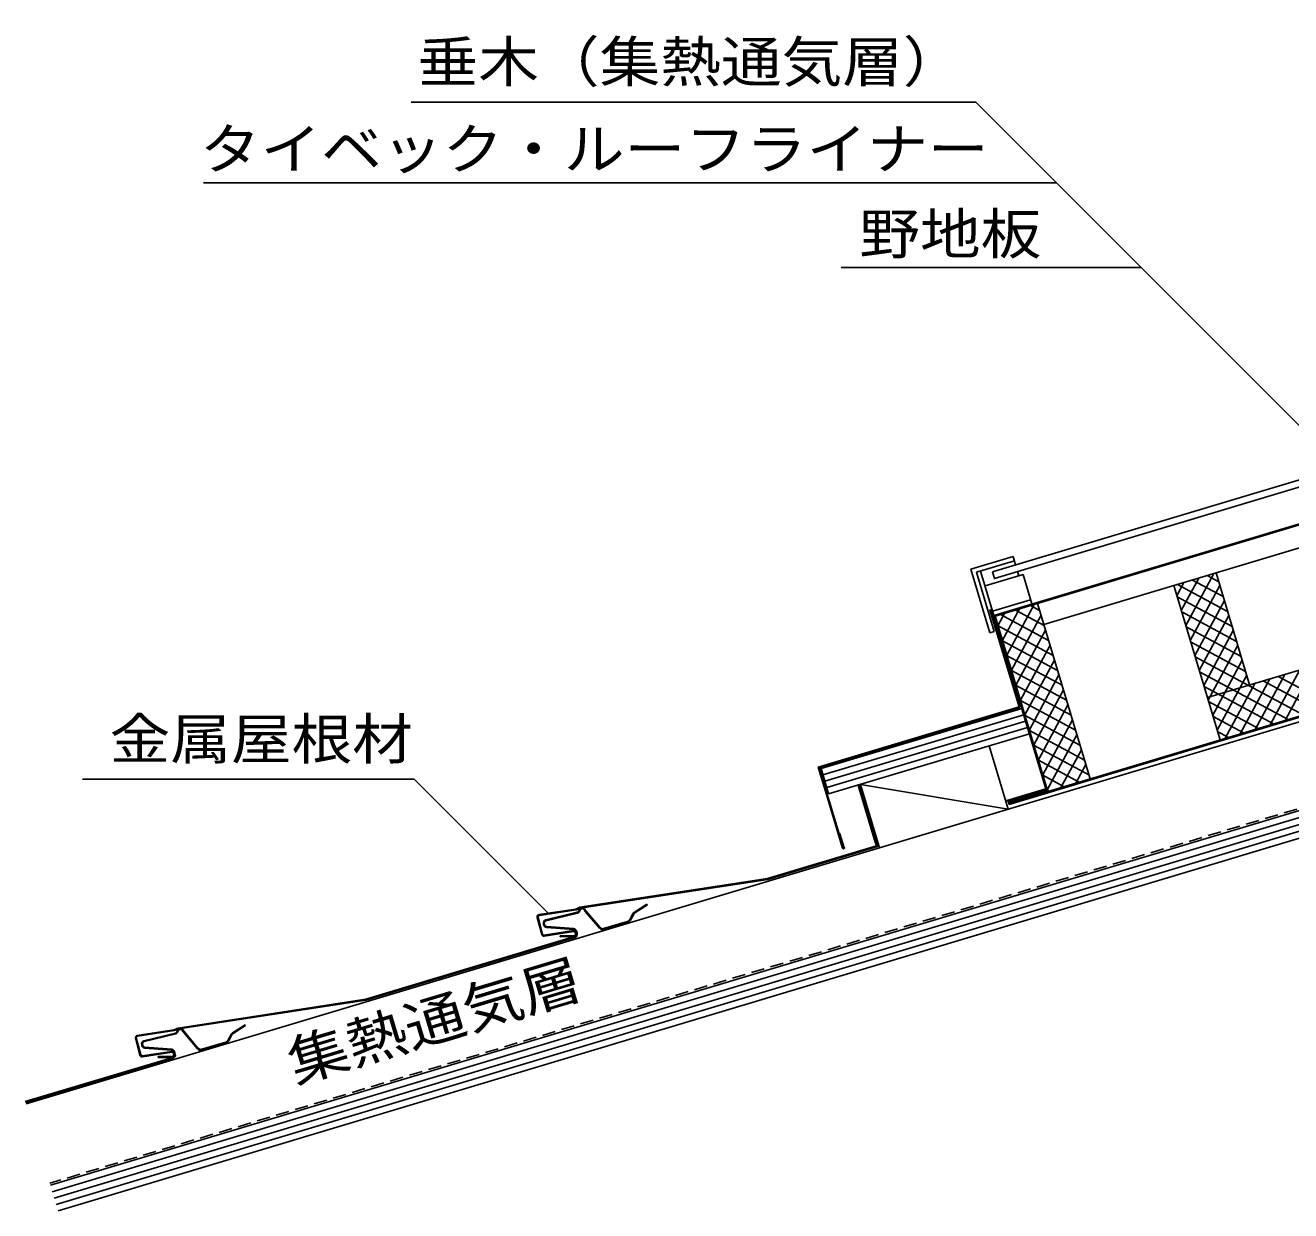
# Model space of a CAD drawing. Units: millimetres, scale not verified. Extents: x -947 to 764, y -596 to 489.
# Drawn here: x -947 to -373, y -176 to 361 of the extents above; entities that cross this region are included whole.
import ezdxf
from ezdxf.enums import TextEntityAlignment as Align

# ---------------------------------------------------------------- set-up
doc = ezdxf.new("R2010")
doc.units = ezdxf.units.MM
doc.header["$LTSCALE"] = 5
doc.linetypes.add('DASHED1', pattern=[1.8, 1.2, -0.6])
doc.layers.add('3-1', color=7, linetype='Continuous')
doc.styles.add('ＭＳ ゴシック', font='')
doc.styles.get('ＭＳ ゴシック').set_extended_font_data('MS Gothic')

msp = doc.modelspace()

# ---------------------------------------------------------------- linework, layer by layer
at = {"layer": '3-1'}
for p, q in [((-508.476, 113.203), (317.167, 360.908)), ((327.444, 344.05), (-507.777, 93.472)), ((327.109, 343.428), (-507.154, 93.137)), ((310.826, 328.102), (-485.124, 89.306)), ((-516.021, 326.041), (-771.919, 326.041)), ((-230.091, 40.112), (-516.021, 326.041)), ((-479.562, 289.582), (-866.048, 289.582)), ((-441.055, 251.075), (-577.076, 251.075)), ((33.442, 189.549), (-410.988, 56.214)), ((39.189, 170.393), (-410.03, 35.621)), ((-19.957, 150.038), (-946.524, -127.945)), ((-499.061, 120.1), (-518.217, 114.353)), ((-498.486, 118.184), (-515.727, 113.012)), ((-499.061, 120.1), (-497.94, 116.364)), ((-8.127, 113.392), (-935.461, -164.822)), ((-7.265, 110.518), (-934.599, -167.695)), ((-518.217, 114.353), (-509.597, 85.618)), ((-515.727, 113.012), (-507.681, 86.193)), ((-513.811, 113.586), (-484.07, 14.452)), ((-494.559, 112.054), (-511.8, 106.882)), ((-497.021, 113.299), (-496.475, 111.479)), ((-494.559, 112.054), (-490.536, 98.645)), ((-422.817, 95.643), (-414.882, 110.379)), ((-420.785, 88.87), (-408.109, 112.411)), ((-403.836, 101.974), (-417.814, 109.5)), ((-405.868, 108.746), (-411.041, 111.532)), ((-407.062, 112.726), (-391.832, 61.961)), ((-6.403, 107.645), (-933.737, -170.569)), ((-5.541, 104.771), (-932.874, -173.442)), ((-426.218, 106.978), (-405.241, 37.057)), ((-424.849, 102.415), (-421.655, 108.347)), ((-401.804, 95.201), (-424.587, 107.468)), ((-418.753, 82.097), (-405.344, 107.001)), ((-4.679, 101.898), (-932.012, -176.315)), ((-491.111, 100.56), (-508.352, 95.388)), ((-501.843, 75.434), (-489.452, 98.448)), ((-487.031, 95.661), (-491.221, 97.917)), ((-487.998, 98.884), (-464.147, 19.385)), ((-399.772, 88.428), (-424.676, 101.837)), ((-416.721, 75.324), (-403.312, 100.228)), ((-509.261, 96.159), (-509.597, 96.058)), ((-509.597, 96.058), (-496.378, 51.998)), ((-509.261, 96.159), (-495.942, 51.764)), ((-507.154, 93.137), (-483.447, 14.116)), ((-505.907, 88.98), (-502.997, 94.384)), ((-482.967, 82.115), (-504.767, 93.853)), ((-503.875, 82.207), (-496.224, 96.416)), ((-499.811, 68.661), (-486.402, 93.565)), ((-484.999, 88.888), (-497.994, 95.885)), ((-397.74, 81.655), (-422.644, 95.064)), ((-414.689, 68.551), (-401.28, 93.455)), ((-507.681, 86.193), (-509.597, 85.618)), ((-480.935, 75.342), (-505.839, 88.752)), ((-497.779, 61.888), (-484.37, 86.792)), ((-395.708, 74.882), (-420.612, 88.292)), ((-412.657, 61.778), (-399.248, 86.682)), ((-478.903, 68.57), (-503.807, 81.979)), ((-393.676, 68.109), (-418.58, 81.519)), ((-476.871, 61.797), (-501.775, 75.206)), ((-495.747, 55.116), (-482.338, 80.019)), ((-367.552, 48.365), (-416.548, 74.746)), ((-410.625, 55.006), (-397.216, 79.909)), ((-493.715, 48.343), (-480.306, 73.246)), ((-408.594, 48.233), (-395.184, 73.136)), ((-375.779, 45.896), (-362.37, 70.8)), ((-474.839, 55.024), (-499.743, 68.433)), ((-491.683, 41.57), (-478.274, 66.474)), ((-374.325, 46.333), (-414.516, 67.973)), ((-406.562, 41.46), (-393.152, 66.364)), ((-396.098, 39.801), (-382.688, 64.704)), ((-389.325, 41.832), (-375.916, 66.736)), ((-360.779, 50.396), (-385.683, 63.806)), ((-382.552, 43.864), (-369.143, 68.768)), ((-354.007, 52.428), (-378.91, 65.838)), ((-472.807, 48.251), (-497.711, 61.66)), ((-489.651, 34.797), (-476.242, 59.701)), ((-381.098, 44.301), (-412.484, 61.2)), ((-402.87, 37.769), (-389.461, 62.672)), ((-496.378, 51.998), (-587.371, 24.699)), ((-470.775, 41.478), (-495.679, 54.887)), ((-487.62, 28.024), (-474.21, 52.928)), ((-387.871, 42.269), (-410.452, 54.427)), ((-494.271, 48.454), (-585.264, 21.155)), ((-468.743, 34.705), (-493.647, 48.115)), ((-485.588, 21.251), (-472.178, 46.155)), ((-394.644, 40.237), (-408.42, 47.655)), ((-493.409, 45.581), (-584.402, 18.282)), ((-492.547, 42.707), (-583.54, 15.408)), ((-466.711, 27.933), (-491.615, 41.342)), ((-401.416, 38.205), (-406.388, 40.882)), ((-491.685, 39.834), (-582.678, 12.535)), ((-464.679, 21.16), (-489.583, 34.569)), ((-483.556, 14.479), (-470.146, 39.382)), ((-410.03, 35.621), (-429.186, 29.873)), ((-410.03, 35.621), (-409.886, 35.142)), ((-509.883, 34.374), (-501.262, 5.639)), ((-477.372, 15.417), (-468.114, 32.609)), ((-429.186, 29.873), (-438.765, 27)), ((-429.043, 29.395), (-438.621, 26.521)), ((-429.186, 29.873), (-429.043, 29.395)), ((-587.371, 24.699), (-583.636, 12.247)), ((-469.145, 17.885), (-487.551, 27.796)), ((-470.599, 17.449), (-466.083, 25.837)), ((-438.765, 27), (-457.921, 21.253)), ((-438.621, 26.521), (-457.777, 20.774)), ((-438.765, 27), (-438.621, 26.521)), ((-770.534, 19.221), (-920.92, 19.221)), ((-709.807, -41.506), (-770.534, 19.221)), ((-457.921, 21.253), (-501.023, 8.321)), ((-457.777, 20.774), (-500.879, 7.842)), ((-475.918, 15.853), (-485.519, 21.023)), ((-457.921, 21.253), (-457.777, 20.774)), ((-576.353, -12.026), (-583.636, 12.247)), ((-569.268, 16.558), (-568.885, 16.673)), ((-561.986, -7.715), (-569.268, 16.558)), ((-568.31, 16.845), (-559.69, -11.89)), ((-568.31, 16.845), (-501.262, 5.639)), ((-484.213, 14.931), (-502.412, 9.471)), ((-483.447, 14.116), (-501.167, 8.8)), ((-482.69, 13.821), (-483.487, 14.25)), ((-577.627, -5.517), (-577.292, -5.417)), ((-577.627, -5.517), (-575.716, -11.887)), ((-610.39, -25.787), (-561.009, -10.972)), ((-561.986, -7.715), (-561.009, -10.972)), ((-576.004, -11.973), (-575.716, -11.887)), ((-575.664, -12.236), (-575.855, -12.294)), ((-610.39, -25.787), (-695.401, -38.795)), ((-695.292, -39.183), (-610.309, -26.179)), ((-713.945, -42.139), (-697.302, -39.592)), ((-713.885, -42.534), (-697.193, -39.98)), ((-695.401, -38.795), (-697.302, -39.592)), ((-697.193, -39.98), (-695.292, -39.183)), ((-670.73, -40.973), (-665.036, -37.326)), ((-670.514, -41.31), (-664.82, -37.663)), ((-665.036, -37.326), (-664.82, -37.663)), ((-712.734, -51.109), (-714.761, -43.381)), ((-712.347, -51.007), (-714.374, -43.28)), ((-710.921, -44.545), (-696.63, -41.061)), ((-710.826, -44.934), (-696.536, -41.45)), ((-686.593, -48.283), (-693.053, -40.657)), ((-692.708, -40.446), (-686.296, -48.016)), ((-684.682, -48.44), (-673.812, -45.179)), ((-673.697, -45.562), (-684.567, -48.823)), ((-671.412, -41.709), (-672.863, -44.405)), ((-672.511, -44.595), (-671.06, -41.899)), ((-711.811, -46.868), (-711.946, -46.418)), ((-698.332, -49.406), (-711.676, -51.448)), ((-711.615, -51.843), (-698.271, -49.801)), ((-711.428, -46.753), (-711.563, -46.303)), ((-710.488, -47.933), (-698.38, -48.851)), ((-698.35, -48.453), (-710.458, -47.534)), ((-697.48, -51.004), (-697.587, -50.304)), ((-697.41, -49.632), (-697.081, -50.728)), ((-697.085, -50.943), (-697.192, -50.243)), ((-696.698, -50.613), (-697.027, -49.517)), ((-792.547, -80.518), (-697.818, -52.098)), ((-697.703, -52.481), (-792.452, -80.907)), ((-704.446, -51.758), (-698.067, -51.694)), ((-704.446, -51.758), (-704.442, -52.158)), ((-698.063, -52.094), (-704.442, -52.158)), ((-792.533, -80.515), (-877.544, -93.523)), ((-877.435, -93.911), (-792.452, -80.907)), ((-896.088, -96.867), (-879.445, -94.32)), ((-896.028, -97.262), (-879.336, -94.708)), ((-893.064, -99.273), (-878.773, -95.79)), ((-892.969, -99.662), (-878.679, -96.178)), ((-877.544, -93.523), (-879.445, -94.32)), ((-879.336, -94.708), (-877.435, -93.911)), ((-868.737, -103.012), (-875.197, -95.385)), ((-874.851, -95.174), (-868.439, -102.744)), ((-853.555, -96.437), (-855.006, -99.133)), ((-854.654, -99.323), (-853.203, -96.627)), ((-852.873, -95.702), (-847.179, -92.054)), ((-852.657, -96.038), (-846.963, -92.391)), ((-847.179, -92.054), (-846.963, -92.391)), ((-894.877, -105.837), (-896.904, -98.109)), ((-894.49, -105.735), (-896.517, -98.008)), ((-893.955, -101.596), (-894.09, -101.146)), ((-893.571, -101.481), (-893.706, -101.031)), ((-892.631, -102.661), (-880.523, -103.579)), ((-880.493, -103.181), (-892.601, -102.262)), ((-866.825, -103.168), (-855.955, -99.907)), ((-855.84, -100.29), (-866.71, -103.551)), ((-946.84, -126.891), (-879.962, -106.826)), ((-879.847, -107.209), (-946.726, -127.274)), ((-880.475, -104.134), (-893.819, -106.176)), ((-893.759, -106.571), (-880.414, -104.529)), ((-886.589, -106.486), (-880.21, -106.423)), ((-886.589, -106.486), (-886.585, -106.886)), ((-880.206, -106.823), (-886.585, -106.886)), ((-879.623, -105.732), (-879.73, -105.032)), ((-879.553, -104.36), (-879.224, -105.456)), ((-879.228, -105.671), (-879.335, -104.971)), ((-878.841, -105.341), (-879.17, -104.245))]:
    msp.add_line(p, q, dxfattribs=at)
at = {"layer": '3-1', "linetype": 'DASHED1'}
msp.add_line((-8.415, 114.35), (-935.748, -163.864), dxfattribs=at)
at = {"layer": '3-1'}
for points in [[(-508.476, 113.203), (-507.557, 110.138), (318.086, 357.843)], [(39.333, 169.914), (-409.886, 35.142), (-429.043, 29.395)], [(-495.942, 51.764), (-586.935, 24.464), (-576.004, -11.973)], [(-495.133, 51.328), (-586.126, 24.029), (-582.678, 12.535)], [(-568.885, 16.673), (-560.511, -11.24), (-610.295, -26.176)], [(-484.07, 14.452), (-501.31, 9.279), (-500.879, 7.842)]]:
    msp.add_lwpolyline(points, dxfattribs=at)
for centre, radius, start, end in [((-575.97, -11.911), 0.4, 196.7, 286.7), ((-575.779, -11.853), 0.4, 286.7, 16.7), ((-694.404, -40.519), 1.5, 103.69999, 170.1218), ((-694.404, -40.519), 1.1, 103.69999, 170.1218), ((-694.404, -40.519), 1.5, 22.96381, 103.69999), ((-694.404, -40.519), 1.1, 21.87237, 103.69999), ((-691.527, -39.364), 2, 201.87235, 220.26502), ((-691.182, -39.153), 2, 202.9638, 220.26502), ((-713.794, -43.127), 1, 98.69999, 194.69997), ((-713.794, -43.127), 0.6, 98.69999, 194.69997), ((-710.51, -45.987), 1.5, 106.69999, 196.69999), ((-710.51, -45.987), 1.1, 106.69999, 196.69999), ((-696.867, -40.09), 1, 283.69999, 350.1218), ((-696.867, -40.09), 1.4, 283.69999, 350.1218), ((-674.272, -43.647), 1.6, 286.69999, 331.69999), ((-674.272, -43.647), 2, 286.69999, 331.69999), ((-669.651, -42.658), 2, 122.64538, 151.69999), ((-669.651, -42.658), 1.6, 122.64538, 151.69999), ((-711.767, -50.855), 1, 194.69999, 278.69997), ((-711.767, -50.855), 0.6, 194.69999, 278.69997), ((-710.375, -46.437), 1.5, 196.69999, 265.66247), ((-710.375, -46.437), 1.1, 196.69999, 265.66247), ((-698.463, -49.948), 1.1, 16.69999, 85.66247), ((-698.463, -49.948), 1.5, 16.69999, 85.66247), ((-698.18, -50.394), 1, 8.69997, 98.69999), ((-698.18, -50.394), 0.6, 8.69997, 98.69999), ((-698.073, -51.094), 0.6, 270.56988, 8.69997), ((-698.073, -51.094), 1, 270.56988, 8.69997), ((-698.135, -51.044), 1.1, 286.69999, 16.69999), ((-698.135, -51.044), 1.5, 286.69999, 16.69999), ((-685.142, -46.908), 2, 223.26502, 286.69999), ((-685.142, -46.908), 1.6, 223.26502, 286.69999), ((-895.937, -97.855), 1, 98.69999, 194.69997), ((-895.937, -97.855), 0.6, 98.69999, 194.69997), ((-879.01, -94.818), 1, 283.69999, 350.1218), ((-879.01, -94.818), 1.4, 283.69999, 350.1218), ((-876.547, -95.247), 1.5, 103.69999, 170.1218), ((-876.547, -95.247), 1.1, 103.69999, 170.1218), ((-876.547, -95.247), 1.5, 22.96381, 103.69999), ((-876.547, -95.247), 1.1, 21.87237, 103.69999), ((-873.67, -94.092), 2, 201.87235, 220.26502), ((-873.325, -93.881), 2, 202.9638, 220.26502), ((-851.794, -97.386), 2, 122.64538, 151.69999), ((-851.794, -97.386), 1.6, 122.64538, 151.69999), ((-892.653, -100.715), 1.5, 106.69999, 196.69999), ((-892.518, -101.165), 1.5, 196.69999, 265.66247), ((-892.653, -100.715), 1.1, 106.69999, 196.69999), ((-892.518, -101.165), 1.1, 196.69999, 265.66247), ((-880.606, -104.676), 1.5, 16.69999, 85.66247), ((-867.285, -101.636), 2, 223.26502, 286.69999), ((-867.285, -101.636), 1.6, 223.26502, 286.69999), ((-856.415, -98.375), 1.6, 286.69999, 331.69999), ((-856.415, -98.375), 2, 286.69999, 331.69999), ((-893.91, -105.583), 1, 194.69999, 278.69997), ((-893.91, -105.583), 0.6, 194.69999, 278.69997), ((-880.606, -104.676), 1.1, 16.69999, 85.66247), ((-880.324, -105.123), 1, 8.69997, 98.69999), ((-880.324, -105.123), 0.6, 8.69997, 98.69999), ((-880.216, -105.823), 0.6, 270.56988, 8.69997), ((-880.216, -105.823), 1, 270.56988, 8.69997), ((-880.278, -105.773), 1.1, 286.69999, 16.69999), ((-880.278, -105.773), 1.5, 286.69999, 16.69999)]:
    msp.add_arc(centre, radius, start, end, dxfattribs=at)

# ---------------------------------------------------------------- texts
at = {"layer": '3-1', "style": 'ＭＳ ゴシック', "width": 1.1}
for s, p in [('垂木（集熱通気層）', (-769.012, 329.742)), ('タイベック・ルーフライナー', (-867.709, 290.234)), ('野地板', (-568.77, 251.704)), ('金属屋根材', (-908.63, 22.822))]:
    msp.add_text(s, height=18.33, dxfattribs=at).set_placement(p, align=Align.BOTTOM_LEFT)
msp.add_text('集熱通気層', height=18.33, rotation=16.7, dxfattribs=at).set_placement((-822.95, -123.954), align=Align.BOTTOM_LEFT)

doc.saveas('drawing.dxf')
